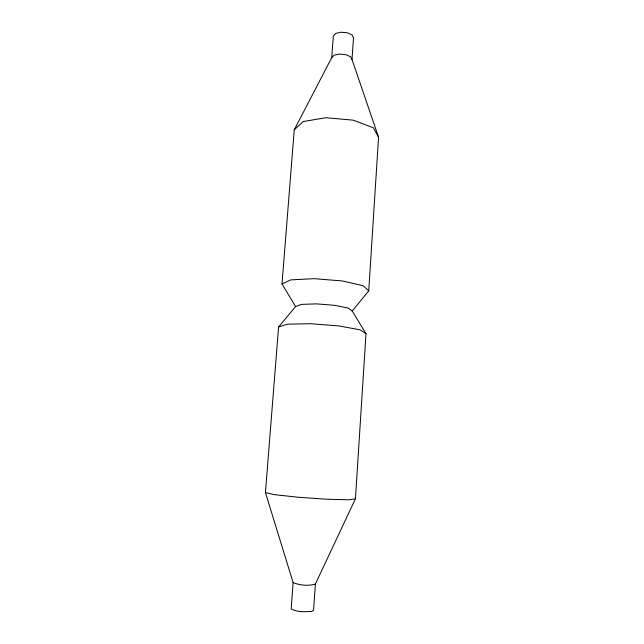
<?xml version="1.0" encoding="UTF-8"?>
<svg xmlns="http://www.w3.org/2000/svg" width="644" height="644" viewBox="0 0 644 644"><rect width="100%" height="100%" fill="white"/><g stroke="black" fill="none" stroke-linecap="round" stroke-linejoin="round"><path stroke-width="0.97" d="M355.44 498.77L365.993 333.769L352.236 311.028L348.227 308.065L334.526 305.296L316.47 303.871L301.505 304.379L295.548 306.56L278.586 326.983L265.433 492.539L293.109 582.595L291.177 608.886C297.262 612.364 304.902 611.824 311.704 611.398L313.556 610.311L315.391 584.036L355.44 498.77L349.112 499.8L326.999 499.229L297.794 497.208L274.086 494.616L265.433 492.539M352.236 311.028L368.738 290.83L378.567 137.204L352.002 59.49L350.578 56.736L345.78 54.66L339.452 54.072L334.075 55.223L331.732 57.638L294.252 129.806L282.008 283.907L295.548 306.56M352.002 59.49L353.508 37.843L352.107 34.953L347.333 32.788L341.03 32.2L335.669 33.432L333.326 35.975L331.732 57.638M294.252 129.806L303.163 121.563L325.816 117.731L353.089 120.138L373.311 127.745L378.567 137.204M315.391 584.036C308.404 586.257 299.887 585.324 293.109 582.595M282.008 283.907L290.822 279.874L313.934 278.667L342.02 280.921L363.039 285.662L368.738 290.83M278.586 326.983L287.369 324.173L310.601 323.723L338.921 325.928L360.165 329.841L365.993 333.769"/></g></svg>
